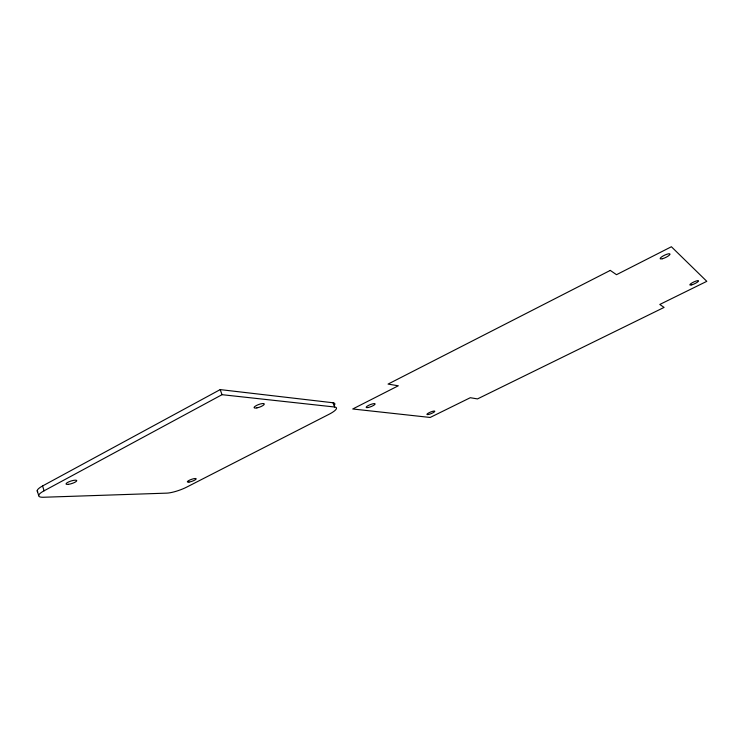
<?xml version="1.0" encoding="UTF-8"?>
<svg xmlns="http://www.w3.org/2000/svg" width="744" height="744" viewBox="0 0 744 744"><rect width="100%" height="100%" fill="white"/><g stroke="black" fill="none" stroke-linecap="round" stroke-linejoin="round"><path stroke-width="1.12" d="M37.721 491.756A18.126 4.306 -17.5 0 1 42.575 485.962L220.196 389.605L332.987 402.755A15.596 3.683 -21 0 1 334.354 405.248M334.633 407.005A15.615 3.627 -21 0 1 329.164 414.222L186.688 487.115A15.103 3.181 -19.3 0 1 166.796 493.133L43.571 497.252A18.144 4.232 -17.5 0 1 44.091 490.798L222.028 394.683L334.633 407.005L332.987 402.755M220.196 389.605L222.028 394.683M42.575 485.962L44.091 490.798M37.2 490.733L38.697 495.541M610.275 270.407L388.07 384.09L398.3 385.783L352.73 408.986L430.162 417.458L470.282 397.714L477.499 398.914L664.085 307.412L659.798 304.463L706.8 281.334L671.395 246.748L616.506 274.694L610.275 270.407M691.725 284.85A4.79 0.967 -25.3 0 0 698.551 281A4.79 0.967 -25.3 0 0 692.376 282.711A4.79 0.967 -25.3 0 0 691.725 284.85M662.346 258.745A5.459 1.274 -25.6 0 0 670.019 254.225A5.459 1.274 -25.6 0 0 662.867 256.094A5.459 1.274 -25.6 0 0 662.346 258.745M428.591 414.454A4.232 0.837 -22.2 0 0 434.803 411.395A4.232 0.837 -22.2 0 0 429.279 412.622A4.232 0.837 -22.2 0 0 428.591 414.454M368.252 407.489A4.78 1.069 -21.6 0 0 375.116 404.02A4.78 1.069 -21.6 0 0 368.606 405.368A4.78 1.069 -21.6 0 0 368.252 407.489M256.885 407.907A5.422 1.386 -20.1 0 0 264.306 404.001A5.422 1.386 -20.1 0 0 256.401 405.517A5.422 1.386 -20.1 0 0 256.885 407.907M189.023 482.066A4.697 1.004 -19.4 0 0 196.174 478.996A4.697 1.004 -19.4 0 0 190.148 479.871A4.697 1.004 -19.4 0 0 189.023 482.066M68.476 484.335A5.636 1.339 -17.7 0 0 76.762 480.745A5.636 1.339 -17.7 0 0 68.922 481.786A5.636 1.339 -17.7 0 0 68.476 484.335"/></g></svg>
